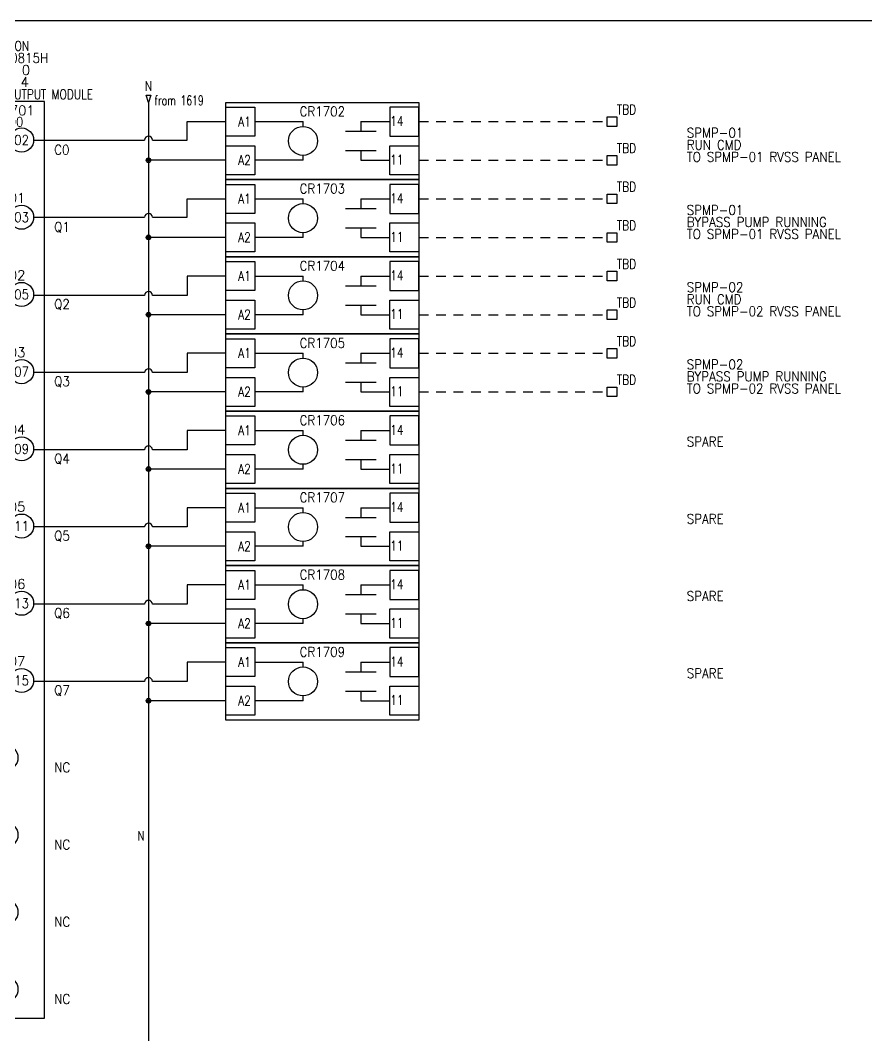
# Model space of a CAD drawing. Header units: inches. Extents: x 0 to 33.9, y 0 to 22.6.
# Drawn here: x 6.34 to 17.3, y 9.41 to 22.56 of the extents above; entities that cross this region are included whole.
import ezdxf
from ezdxf.enums import TextEntityAlignment as Align

# ---------------------------------------------------------------- set-up
doc = ezdxf.new("R2010")
doc.units = ezdxf.units.IN
doc.header["$MEASUREMENT"] = 0
doc.linetypes.add('HIDDEN2', pattern=[0.1875, 0.125, -0.0625])
for name, color, linetype in [('DESC', 150, 'Continuous'), ('MISC', 7, 'Continuous'), ('SYMS', 7, 'Continuous'), ('TAGS', 150, 'Continuous'), ('TERMS', 123, 'Continuous'), ('WIRENO', 72, 'Continuous'), ('WIREREF_DEST', 52, 'Continuous'), ('WIRES', 7, 'Continuous'), ('XREF', 7, 'Continuous')]:
    doc.layers.add(name, color=color, linetype=linetype)
doc.layers.add('VIEWPORTS', color=10, linetype='Continuous', plot=False)
doc.styles.add('WD', font='romans.shx')

# ---------------------------------------------------------------- blocks, each defined once
blk = doc.blocks.new('PLCIO_51D0')
at = {"layer": 'SYMS'}
for p, q in [((0.5, 0.5), (-0.5, 0.5)), ((-0.5, 0.5), (-0.5, -11.375)), ((0.5, -11.375), (0.5, 0.5)), ((-0.5, -11.375), (0.5, -11.375))]:
    blk.add_line(p, q, dxfattribs=at)
for centre in [(-0.203, 0), (0.203, 0), (-0.203, -1), (0.203, -1), (-0.203, -2), (0.203, -2), (-0.203, -3), (0.203, -3), (-0.203, -4), (0.203, -4), (-0.203, -5), (0.203, -5), (-0.203, -6), (0.203, -6), (-0.203, -7), (0.203, -7), (0, -8), (0, -9), (0, -10), (0, -11)]:
    blk.add_circle(centre, 0.156, dxfattribs=at)
at = {"layer": 'SYMS', "style": 'WD'}
for tag, width, p in [('INST', 0.8, (0, 1.482)), ('LOC', 0.8, (0, 1.312)), ('MFG', 0.8, (0, 1.156)), ('CAT', 0.9, (0, 1)), ('DESC', 0.8, (0, 0.53)), ('TAGA01', 0.9, (0, 0.174))]:
    blk.add_attdef(tag, text='', height=0.125, dxfattribs=dict(at, width=width)).set_placement(p, align=Align.CENTER)
at = {"layer": 'SYMS', "linetype": 'Continuous', "style": 'WD', "flags": 9}
blk.add_attdef('ASSYCODE', text='', height=0.01, dxfattribs=at).set_placement((0.23, 1.071), align=Align.CENTER)
at = {"layer": 'SYMS', "style": 'WD'}
for tag, p in [('LINE1', (0, 0.844)), ('LINE2', (0, 0.688)), ('TAG', (0, 0.322)), ('TAGA02', (0, -0.812)), ('TAGA03', (0, -1.812)), ('TAGA04', (0, -2.812)), ('TAGA05', (0, -3.812)), ('TAGA06', (0, -4.812)), ('TAGA07', (0, -5.812)), ('TAGA08', (0, -6.812)), ('TAGA09', (0, -7.812)), ('TAGA10', (0, -8.812)), ('TAGA11', (0, -9.812)), ('TAGA12', (0, -10.812))]:
    blk.add_attdef(tag, text='', height=0.125, dxfattribs=at).set_placement(p, align=Align.CENTER)
at = {"layer": 'SYMS', "style": 'WD', "width": 0.9}
for tag, p in [('DESCA01', (-0.688, 0.031)), ('DESCB01', (-0.688, -0.125)), ('DESCC01', (-0.688, -0.281)), ('DESCD01', (-0.688, -0.438)), ('DESCE01', (-0.688, -0.594)), ('DESCA02', (-0.688, -0.969)), ('DESCB02', (-0.688, -1.125)), ('DESCC02', (-0.688, -1.281)), ('DESCD02', (-0.688, -1.438)), ('DESCE02', (-0.688, -1.594)), ('DESCA03', (-0.688, -1.969)), ('DESCB03', (-0.688, -2.125)), ('DESCC03', (-0.688, -2.281)), ('DESCD03', (-0.688, -2.438)), ('DESCE03', (-0.688, -2.594)), ('DESCA04', (-0.688, -2.969)), ('DESCB04', (-0.688, -3.125)), ('DESCC04', (-0.688, -3.281)), ('DESCD04', (-0.688, -3.438)), ('DESCE04', (-0.688, -3.594)), ('DESCA05', (-0.688, -3.969)), ('DESCB05', (-0.688, -4.125)), ('DESCC05', (-0.688, -4.281)), ('DESCD05', (-0.688, -4.438)), ('DESCE05', (-0.688, -4.594)), ('DESCA06', (-0.688, -4.969)), ('DESCB06', (-0.688, -5.125)), ('DESCC06', (-0.688, -5.281)), ('DESCD06', (-0.688, -5.438)), ('DESCE06', (-0.688, -5.594)), ('DESCA07', (-0.688, -5.969)), ('DESCB07', (-0.688, -6.125)), ('DESCC07', (-0.688, -6.281)), ('DESCD07', (-0.688, -6.438)), ('DESCE07', (-0.688, -6.594)), ('DESCA08', (-0.688, -6.969)), ('DESCB08', (-0.688, -7.125)), ('DESCC08', (-0.688, -7.281)), ('DESCD08', (-0.688, -7.438)), ('DESCE08', (-0.688, -7.594)), ('DESCA09', (-0.688, -7.969)), ('DESCB09', (-0.688, -8.125)), ('DESCC09', (-0.688, -8.281)), ('DESCD09', (-0.688, -8.438)), ('DESCE09', (-0.688, -8.594)), ('DESCA10', (-0.688, -8.969)), ('DESCB10', (-0.688, -9.125)), ('DESCC10', (-0.688, -9.281)), ('DESCD10', (-0.688, -9.438)), ('DESCE10', (-0.688, -9.594)), ('DESCA11', (-0.688, -9.969)), ('DESCB11', (-0.688, -10.125)), ('DESCC11', (-0.688, -10.281)), ('DESCD11', (-0.688, -10.438)), ('DESCE11', (-0.688, -10.594)), ('DESCA12', (-0.688, -10.969)), ('DESCB12', (-0.688, -11.125)), ('DESCC12', (-0.688, -11.281)), ('DESCD12', (-0.688, -11.438)), ('DESCE12', (-0.688, -11.594))]:
    blk.add_attdef(tag, text='', height=0.125, dxfattribs=at).set_placement(p, align=Align.RIGHT)
for tag, p in [('TERM01L', (-0.203, 0)), ('TERM01R', (0.203, 0)), ('TERM02L', (-0.203, -1)), ('TERM02R', (0.203, -1)), ('TERM03L', (-0.203, -2)), ('TERM03R', (0.203, -2)), ('TERM04L', (-0.203, -3)), ('TERM04R', (0.203, -3)), ('TERM05L', (-0.203, -4)), ('TERM05R', (0.203, -4)), ('TERM06L', (-0.203, -5)), ('TERM06R', (0.203, -5)), ('TERM07L', (-0.203, -6)), ('TERM07R', (0.203, -6)), ('TERM08L', (-0.203, -7)), ('TERM08R', (0.203, -7)), ('TERM09', (0, -8)), ('TERM10', (0, -9)), ('TERM11', (0, -10)), ('TERM12', (0, -11))]:
    blk.add_attdef(tag, text='', height=0.125, dxfattribs=at).set_placement(p, align=Align.MIDDLE_CENTER)
at = {"layer": 'SYMS', "style": 'WD', "flags": 1}
for tag, p, height in [('X4TERM01L', (-0.359, 0), 0.0125), ('X1TERM01R', (0.359, 0), 0.0125), ('X4TERM02L', (-0.359, -1), 0.0125), ('X1TERM02R', (0.359, -1), 0.0125), ('X4TERM03L', (-0.359, -2), 0.0125), ('X1TERM03R', (0.359, -2), 0.0125), ('X4TERM04L', (-0.359, -3), 0.0125), ('X1TERM04R', (0.359, -3), 0.0125), ('X4TERM05L', (-0.359, -4), 0.0125), ('X1TERM05R', (0.359, -4), 0.0125), ('X4TERM06L', (-0.359, -5), 0.0125), ('X1TERM06R', (0.359, -5), 0.0125), ('X4TERM07L', (-0.359, -6), 0.0125), ('X1TERM07R', (0.359, -6), 0.0125), ('X4TERM08L', (-0.359, -7), 0.0125), ('X1TERM08R', (0.359, -7), 0.0125), ('X1TERM09', (0.156, -8), 0.01), ('X1TERM10', (0.156, -9), 0.01), ('X1TERM11', (0.156, -10), 0.01), ('X1TERM12', (0.156, -11), 0.01)]:
    blk.add_attdef(tag, p, '', height=height, dxfattribs=at)
at = {"layer": 'SYMS', "style": 'WD', "width": 0.9}
for tag, p in [('TERMDESC01L', (-0.625, -0.062)), ('TERMDESC02L', (-0.625, -1.062)), ('TERMDESC03L', (-0.625, -2.062)), ('TERMDESC04L', (-0.625, -3.062)), ('TERMDESC05L', (-0.625, -4.062)), ('TERMDESC06L', (-0.625, -5.062)), ('TERMDESC07L', (-0.625, -6.062)), ('TERMDESC08L', (-0.625, -7.062))]:
    blk.add_attdef(tag, text='', height=0.125, dxfattribs=at).set_placement(p, align=Align.TOP_RIGHT)
for tag, p in [('TERMDESC01R', (0.625, -0.062)), ('TERMDESC02R', (0.625, -1.062)), ('TERMDESC03R', (0.625, -2.062)), ('TERMDESC04R', (0.625, -3.062)), ('TERMDESC05R', (0.625, -4.062)), ('TERMDESC06R', (0.625, -5.062)), ('TERMDESC07R', (0.625, -6.062)), ('TERMDESC08R', (0.625, -7.062)), ('TERMDESC09', (0.626, -8.062)), ('TERMDESC10', (0.626, -9.062)), ('TERMDESC11', (0.626, -10.062)), ('TERMDESC12', (0.626, -11.062))]:
    blk.add_attdef(tag, text='', height=0.125, dxfattribs=at).set_placement(p, align=Align.TOP_LEFT)
blk = doc.blocks.new('HA1D2')
blk.add_lwpolyline([(0, 0.094), (0.031, 0.094), (0, 0), (-0.031, 0.094), (0, 0.094)])
at = {"style": 'WD', "width": 0.8, "flags": 8}
blk.add_attdef('WIRENO', text='', height=0.125, dxfattribs=at).set_placement((0, 0.15), align=Align.CENTER)
at = {"style": 'WD', "flags": 1}
for tag, p in [('X8TERM01', (0, 0)), ('SIGCODE', (0.026, 0.066))]:
    blk.add_attdef(tag, p, '', height=0.01, dxfattribs=at)
at = {"style": 'WD', "width": 0.7}
for tag, p in [('XREF', (0.077, -0.037)), ('DESC1', (0.077, -0.206))]:
    blk.add_attdef(tag, p, '', height=0.125, dxfattribs=at)
blk = doc.blocks.new('WD_WNV')
at = {"linetype": 'Continuous', "style": 'WD', "width": 0.8}
blk.add_attdef('WIRENO', text='', height=0.125, dxfattribs=at).set_placement((-0.05, 0), align=Align.MIDDLE_RIGHT)
at = {"style": 'WD', "flags": 1}
for tag, p in [('W01USER', (-0.062, 0.094)), ('W02USER', (-0.062, 0.086)), ('W03USER', (-0.062, 0.078)), ('W04USER', (-0.062, 0.07)), ('W05USER', (-0.062, 0.062)), ('W06USER', (-0.062, 0.055)), ('W07USER', (-0.062, 0.047)), ('W08USER', (-0.062, 0.039)), ('W09USER', (-0.062, 0.031)), ('W10USER', (-0.062, 0.023))]:
    blk.add_attdef(tag, text='', height=0.005, dxfattribs=at).set_placement(p, align=Align.CENTER)
blk = doc.blocks.new('HT1001')
for p, q in [((-0.062, 0.062), (0.062, 0.062)), ((-0.062, -0.062), (-0.062, 0.062)), ((0.062, 0.062), (0.062, -0.062)), ((0.062, -0.062), (-0.062, -0.062))]:
    blk.add_line(p, q)
at = {"style": 'WD'}
for tag, p, width in [('INST', (0.062, 0.42), 0.7), ('LOC', (0.062, 0.25), 0.7), ('DESC1', (0.05, -0.385), 0.8)]:
    blk.add_attdef(tag, p, '', height=0.125, dxfattribs=dict(at, width=width))
at = {"linetype": 'Continuous', "style": 'WD'}
for tag, p, height, width, flags in [('TERM01', (0.062, 0.094), 0.125, 0.8, 8), ('TAGSTRIP', (0.05, -0.229), 0.125, 0.9, 8), ('CAT', (0.213, -0.406), 0.109, 0.8, 1), ('DESC2', (0.05, -0.541), 0.125, 0.8, 8), ('DESC3', (0.05, -0.698), 0.125, 0.8, 8)]:
    blk.add_attdef(tag, p, '', height=height, dxfattribs=dict(at, width=width, flags=flags))
at = {"style": 'WD', "flags": 1}
for tag, p, height in [('X4TERM01', (-0.062, 0), 0.0125), ('X4TERMDESC01', (-0.055, -0.023), 0.025), ('X2TERMDESC01', (-0.006, 0.029), 0.025), ('STRIPSEQ', (0, 0), 0.00125), ('X2TERM01', (0, 0.062), 0.0125), ('X2PIN01', (0.033, 0.084), 0.0125), ('X1TERMDESC01', (0.039, 0.007), 0.025), ('X1TERM01', (0.062, 0), 0.0125), ('X1PIN01', (0.087, 0.016), 0.0125), ('X4PIN01', (-0.114, -0.038), 0.0125), ('LINKTERM', (0, -0.002), 0.00125), ('X8TERM01', (0, -0.062), 0.0125), ('X8TERMDESC01', (0, -0.054), 0.025), ('X8PIN01', (0.026, -0.096), 0.0125)]:
    blk.add_attdef(tag, p, '', height=height, dxfattribs=at)
at = {"linetype": 'Continuous', "style": 'WD', "width": 0.8, "flags": 1}
blk.add_attdef('MFG', text='', height=0.109, dxfattribs=at).set_placement((0.088, -0.406), align=Align.RIGHT)
at = {"style": 'WD', "width": 0.7, "flags": 1}
blk.add_attdef('ASSYCODE', (0.062, -0.281), '', height=0.01, dxfattribs=at)
blk = doc.blocks.new('HCR1_OR_NO')
for p, q in [((0.375, 1), (1, 1)), ((1, 0.938), (1, 1)), ((1.75, 1), (2.125, 1)), ((1.75, 1), (1.75, 0.875)), ((1.551, 0.875), (1.949, 0.875)), ((1, 0.5), (1, 0.562)), ((1.551, 0.625), (1.949, 0.625)), ((1.75, 0.625), (1.75, 0.5)), ((1, 0.5), (0.375, 0.5)), ((1.75, 0.5), (2.125, 0.5))]:
    blk.add_line(p, q)
for points in [[(0, 1.25), (2.5, 1.25), (2.5, 0.25), (0, 0.25)], [(0, 1.188), (0.375, 1.188), (0.375, 0.812), (0, 0.812)], [(2.5, 1.188), (2.125, 1.188), (2.125, 0.812), (2.5, 0.812)], [(0, 0.688), (0.375, 0.688), (0.375, 0.312), (0, 0.312)], [(2.5, 0.312), (2.125, 0.312), (2.125, 0.688), (2.5, 0.688)]]:
    blk.add_lwpolyline(points, close=True)
blk.add_circle((1, 0.75), 0.188)
at = {"style": 'WD'}
for tag, width, p in [('TAG1', 0.9, (1.25, 1.07)), ('INST', 0.7, (1.256, 0.028)), ('LOC', 0.7, (1.256, -0.141))]:
    blk.add_attdef(tag, text='', height=0.125, dxfattribs=dict(at, width=width)).set_placement(p, align=Align.CENTER)
at = {"style": 'WD', "width": 0.8}
for tag, p in [('TERM01', (0.323, 1.064)), ('TERM02', (0.323, 0.564))]:
    blk.add_attdef(tag, text='', height=0.125, dxfattribs=at).set_placement(p, align=Align.TOP_RIGHT)
for tag, p in [('TERM03', (2.128, 1.07)), ('TERM04', (2.128, 0.57))]:
    blk.add_attdef(tag, text='', height=0.125, dxfattribs=at).set_placement(p, align=Align.TOP_LEFT)
at = {"style": 'WD', "flags": 1}
for tag, p in [('X4TERM01', (0, 1)), ('X1TERM03', (2.5, 1)), ('X4TERM02', (0, 0.5)), ('X1TERM04', (2.5, 0.5))]:
    blk.add_attdef(tag, p, '', height=0.005, dxfattribs=at)
at = {"style": 'WD'}
for tag, p, width in [('DESC1', (5.126, 0.826), 0.9), ('DESC2', (5.126, 0.669), 0.9), ('DESC3', (5.126, 0.513), 0.9), ('XREFNO', (2.609, -0.143), 0.8), ('XREFNC', (2.609, -0.299), 0.8)]:
    blk.add_attdef(tag, p, '', height=0.125, dxfattribs=dict(at, width=width))
at = {"style": 'WD', "flags": 9}
for tag, p in [('FAMILY', (1.245, 0.67)), ('ASSYCODE', (1.25, 0.625))]:
    blk.add_attdef(tag, text='', height=0.01, dxfattribs=at).set_placement(p, align=Align.CENTER)
at = {"style": 'WD', "flags": 1}
for tag, p in [('CAT', (1.25, 0.659)), ('MFG', (1.25, 0.64))]:
    blk.add_attdef(tag, text='', height=0.01, dxfattribs=at).set_placement(p, align=Align.MIDDLE)
at = {"style": 'WD', "width": 0.8, "flags": 8}
for tag, p in [('NO', (2.376, -0.143)), ('NC', (2.376, -0.299))]:
    blk.add_attdef(tag, p, '', height=0.125, dxfattribs=at)
blk = doc.blocks.new('WDDOT')
for radius in [0.03, 0.0187, 0.00929]:
    blk.add_circle((0, 0), radius)

msp = doc.modelspace()

# ---------------------------------------------------------------- linework, layer by layer
at = {"layer": 'VIEWPORTS'}
msp.add_lwpolyline([(0.025, 22.562), (33.888, 22.562), (33.888, 0.025), (0.025, 0.025)], close=True, dxfattribs=at)
at = {"layer": 'WIRES'}
for p, q in [((8, 21.5), (8, 2.5)), ((8.5, 21.012), (8.5, 21.25)), ((8.5, 21.25), (9, 21.25)), ((6.513, 21.012), (7.95, 21.012)), ((8.05, 21.012), (8.5, 21.012)), ((9, 20.75), (8, 20.75)), ((8.5, 20.012), (8.5, 20.25)), ((8.5, 20.25), (9, 20.25)), ((6.513, 20.012), (7.95, 20.012)), ((8.05, 20.012), (8.5, 20.012)), ((9, 19.75), (8, 19.75)), ((9, 19.25), (8.5, 19.25)), ((8.5, 19.25), (8.5, 19)), ((7.95, 19), (6.513, 19)), ((8.5, 19), (8.05, 19)), ((9, 18.75), (8, 18.75)), ((9, 18.25), (8.5, 18.25)), ((8.5, 18.25), (8.5, 18)), ((7.95, 18), (6.513, 18)), ((8.5, 18), (8.05, 18)), ((9, 17.75), (8, 17.75)), ((9, 17.25), (8.5, 17.25)), ((8.5, 17.25), (8.5, 17)), ((7.95, 17), (6.513, 17)), ((8.5, 17), (8.05, 17)), ((9, 16.75), (8, 16.75)), ((9, 16.25), (8.5, 16.25)), ((8.5, 16.25), (8.5, 16)), ((7.95, 16), (6.513, 16)), ((8.5, 16), (8.05, 16)), ((9, 15.75), (8, 15.75)), ((9, 15.25), (8.5, 15.25)), ((8.5, 15.25), (8.5, 15)), ((7.95, 15), (6.513, 15)), ((8.5, 15), (8.05, 15)), ((9, 14.75), (8, 14.75)), ((9, 14.25), (8.5, 14.25)), ((8.5, 14.25), (8.5, 14)), ((7.95, 14), (6.513, 14)), ((8.5, 14), (8.05, 14)), ((9, 13.75), (8, 13.75))]:
    msp.add_line(p, q, dxfattribs=at)
at = {"layer": 'WIRES', "linetype": 'HIDDEN2'}
for p, q in [((11.5, 21.25), (13.938, 21.25)), ((11.5, 20.75), (13.938, 20.75)), ((11.5, 20.25), (13.938, 20.25)), ((11.5, 19.75), (13.938, 19.75)), ((11.5, 19.25), (13.938, 19.25)), ((11.5, 18.75), (13.938, 18.75)), ((11.5, 18.25), (13.938, 18.25)), ((11.5, 17.75), (13.938, 17.75))]:
    msp.add_line(p, q, dxfattribs=at)
at = {"layer": 'WIRES'}
for centre in [(8, 21.012), (8, 20.012), (8, 19), (8, 18), (8, 17), (8, 16), (8, 15), (8, 14)]:
    msp.add_arc(centre, 0.05, 0, 180, dxfattribs=at)

# ---------------------------------------------------------------- block references
at = {"layer": 'SYMS'}
ref = msp.add_blockref('PLCIO_51D0', (6.154, 21.012), dxfattribs=at)
ref.add_attrib('TERM01L', '01', dxfattribs={"layer": 'TERMS', "height": 0.125, "style": 'WD', "width": 0.9}).set_placement((5.951, 21.012), align=Align.MIDDLE_CENTER)
ref.add_attrib('TERM01R', '02', dxfattribs={"layer": 'TERMS', "height": 0.125, "style": 'WD', "width": 0.9}).set_placement((6.357, 21.012), align=Align.MIDDLE_CENTER)
ref.add_attrib('TAGA01', 'O:/00', dxfattribs={"layer": 'TAGS', "height": 0.125, "style": 'WD', "width": 0.9}).set_placement((6.154, 21.185), align=Align.CENTER)
ref.add_attrib('DESCA01', 'SPMP-01', (14.967, 21.043), dxfattribs={"layer": 'DESC', "height": 0.125, "style": 'WD', "width": 0.9})
ref.add_attrib('DESCB01', 'RUN CMD', (14.967, 20.887), dxfattribs={"layer": 'DESC', "height": 0.125, "style": 'WD', "width": 0.9})
ref.add_attrib('TERMDESC01L', 'Q0', dxfattribs={"layer": 'TERMS', "height": 0.125, "style": 'WD', "width": 0.9}).set_placement((5.529, 20.949), align=Align.TOP_RIGHT)
ref.add_attrib('TERMDESC01R', 'C0', dxfattribs={"layer": 'TERMS', "height": 0.125, "style": 'WD', "width": 0.9}).set_placement((6.779, 20.949), align=Align.TOP_LEFT)
ref.add_attrib('MFG', 'MODICON', dxfattribs={"layer": 'MISC', "height": 0.125, "style": 'WD', "width": 0.8}).set_placement((6.154, 22.168), align=Align.CENTER)
ref.add_attrib('LINE2', 'SLOT 4', dxfattribs={"layer": 'MISC', "height": 0.125, "style": 'WD'}).set_placement((6.154, 21.699), align=Align.CENTER)
ref.add_attrib('DESC', '8-CH DISCRETE OUTPUT MODULE', dxfattribs={"layer": 'DESC', "height": 0.125, "style": 'WD', "width": 0.8}).set_placement((6.154, 21.541), align=Align.CENTER)
ref.add_attrib('LINE1', 'RACK 0', dxfattribs={"layer": 'MISC', "height": 0.125, "style": 'WD'}).set_placement((6.154, 21.856), align=Align.CENTER)
ref.add_attrib('TAG', 'PLC1701', dxfattribs={"layer": 'TAGS', "height": 0.125, "style": 'WD'}).set_placement((6.154, 21.333), align=Align.CENTER)
ref.add_attrib('CAT', 'BMXDRA0815H', dxfattribs={"layer": 'MISC', "height": 0.125, "style": 'WD', "width": 0.9}).set_placement((6.154, 22.012), align=Align.CENTER)
ref.add_attrib('DESCC01', 'TO SPMP-01 RVSS PANEL', (14.967, 20.731), dxfattribs={"layer": 'DESC', "height": 0.125, "style": 'WD', "width": 0.9})
ref.add_attrib('TERM02L', '04', dxfattribs={"layer": 'TERMS', "height": 0.125, "style": 'WD', "width": 0.9}).set_placement((5.951, 20.012), align=Align.MIDDLE_CENTER)
ref.add_attrib('TERM02R', '03', dxfattribs={"layer": 'TERMS', "height": 0.125, "style": 'WD', "width": 0.9}).set_placement((6.357, 20.012), align=Align.MIDDLE_CENTER)
ref.add_attrib('TAGA02', 'O:/01', dxfattribs={"layer": 'TAGS', "height": 0.125, "style": 'WD'}).set_placement((6.154, 20.199), align=Align.CENTER)
ref.add_attrib('DESCA02', 'SPMP-01', (14.967, 20.043), dxfattribs={"layer": 'DESC', "height": 0.125, "style": 'WD', "width": 0.9})
ref.add_attrib('DESCB02', 'BYPASS PUMP RUNNING', (14.967, 19.887), dxfattribs={"layer": 'DESC', "height": 0.125, "style": 'WD', "width": 0.9})
ref.add_attrib('DESCC02', 'TO SPMP-01 RVSS PANEL', (14.967, 19.731), dxfattribs={"layer": 'DESC', "height": 0.125, "style": 'WD', "width": 0.9})
ref.add_attrib('TERMDESC02L', 'C1', dxfattribs={"layer": 'TERMS', "height": 0.125, "style": 'WD', "width": 0.9}).set_placement((5.529, 19.949), align=Align.TOP_RIGHT)
ref.add_attrib('TERMDESC02R', 'Q1', dxfattribs={"layer": 'TERMS', "height": 0.125, "style": 'WD', "width": 0.9}).set_placement((6.779, 19.949), align=Align.TOP_LEFT)
ref.add_attrib('TERM03L', '06', dxfattribs={"layer": 'TERMS', "height": 0.125, "style": 'WD', "width": 0.9}).set_placement((5.951, 19.012), align=Align.MIDDLE_CENTER)
ref.add_attrib('TERM03R', '05', dxfattribs={"layer": 'TERMS', "height": 0.125, "style": 'WD', "width": 0.9}).set_placement((6.357, 19.012), align=Align.MIDDLE_CENTER)
ref.add_attrib('TAGA03', 'O:/02', dxfattribs={"layer": 'TAGS', "height": 0.125, "style": 'WD'}).set_placement((6.154, 19.199), align=Align.CENTER)
ref.add_attrib('DESCA03', 'SPMP-02', (14.967, 19.043), dxfattribs={"layer": 'DESC', "height": 0.125, "style": 'WD', "width": 0.9})
ref.add_attrib('DESCB03', 'RUN CMD', (14.967, 18.887), dxfattribs={"layer": 'DESC', "height": 0.125, "style": 'WD', "width": 0.9})
ref.add_attrib('DESCC03', 'TO SPMP-02 RVSS PANEL', (14.967, 18.731), dxfattribs={"layer": 'DESC', "height": 0.125, "style": 'WD', "width": 0.9})
ref.add_attrib('TERMDESC03L', 'C2', dxfattribs={"layer": 'TERMS', "height": 0.125, "style": 'WD', "width": 0.9}).set_placement((5.529, 18.949), align=Align.TOP_RIGHT)
ref.add_attrib('TERMDESC03R', 'Q2', dxfattribs={"layer": 'TERMS', "height": 0.125, "style": 'WD', "width": 0.9}).set_placement((6.779, 18.949), align=Align.TOP_LEFT)
ref.add_attrib('TERM04L', '08', dxfattribs={"layer": 'TERMS', "height": 0.125, "style": 'WD', "width": 0.9}).set_placement((5.951, 18.012), align=Align.MIDDLE_CENTER)
ref.add_attrib('TERM04R', '07', dxfattribs={"layer": 'TERMS', "height": 0.125, "style": 'WD', "width": 0.9}).set_placement((6.357, 18.012), align=Align.MIDDLE_CENTER)
ref.add_attrib('TAGA04', 'O:/03', dxfattribs={"layer": 'TAGS', "height": 0.125, "style": 'WD'}).set_placement((6.154, 18.199), align=Align.CENTER)
ref.add_attrib('DESCA04', 'SPMP-02', (14.967, 18.043), dxfattribs={"layer": 'DESC', "height": 0.125, "style": 'WD', "width": 0.9})
ref.add_attrib('DESCB04', 'BYPASS PUMP RUNNING', (14.967, 17.887), dxfattribs={"layer": 'DESC', "height": 0.125, "style": 'WD', "width": 0.9})
ref.add_attrib('DESCC04', 'TO SPMP-02 RVSS PANEL', (14.967, 17.731), dxfattribs={"layer": 'DESC', "height": 0.125, "style": 'WD', "width": 0.9})
ref.add_attrib('TERMDESC04L', 'C3', dxfattribs={"layer": 'TERMS', "height": 0.125, "style": 'WD', "width": 0.9}).set_placement((5.529, 17.949), align=Align.TOP_RIGHT)
ref.add_attrib('TERMDESC04R', 'Q3', dxfattribs={"layer": 'TERMS', "height": 0.125, "style": 'WD', "width": 0.9}).set_placement((6.779, 17.949), align=Align.TOP_LEFT)
ref.add_attrib('TERM05L', '10', dxfattribs={"layer": 'TERMS', "height": 0.125, "style": 'WD', "width": 0.9}).set_placement((5.951, 17.012), align=Align.MIDDLE_CENTER)
ref.add_attrib('TERM05R', '09', dxfattribs={"layer": 'TERMS', "height": 0.125, "style": 'WD', "width": 0.9}).set_placement((6.357, 17.012), align=Align.MIDDLE_CENTER)
ref.add_attrib('TAGA05', 'O:/04', dxfattribs={"layer": 'TAGS', "height": 0.125, "style": 'WD'}).set_placement((6.154, 17.199), align=Align.CENTER)
ref.add_attrib('DESCA05', 'SPARE', (14.967, 17.043), dxfattribs={"layer": 'DESC', "height": 0.125, "style": 'WD', "width": 0.9})
ref.add_attrib('TERMDESC05L', 'C4', dxfattribs={"layer": 'TERMS', "height": 0.125, "style": 'WD', "width": 0.9}).set_placement((5.529, 16.949), align=Align.TOP_RIGHT)
ref.add_attrib('TERMDESC05R', 'Q4', dxfattribs={"layer": 'TERMS', "height": 0.125, "style": 'WD', "width": 0.9}).set_placement((6.779, 16.949), align=Align.TOP_LEFT)
ref.add_attrib('TERM06L', '12', dxfattribs={"layer": 'TERMS', "height": 0.125, "style": 'WD', "width": 0.9}).set_placement((5.951, 16.012), align=Align.MIDDLE_CENTER)
ref.add_attrib('TERM06R', '11', dxfattribs={"layer": 'TERMS', "height": 0.125, "style": 'WD', "width": 0.9}).set_placement((6.357, 16.012), align=Align.MIDDLE_CENTER)
ref.add_attrib('TAGA06', 'O:/05', dxfattribs={"layer": 'TAGS', "height": 0.125, "style": 'WD'}).set_placement((6.154, 16.199), align=Align.CENTER)
ref.add_attrib('DESCA06', 'SPARE', (14.967, 16.043), dxfattribs={"layer": 'DESC', "height": 0.125, "style": 'WD', "width": 0.9})
ref.add_attrib('TERMDESC06L', 'C5', dxfattribs={"layer": 'TERMS', "height": 0.125, "style": 'WD', "width": 0.9}).set_placement((5.529, 15.949), align=Align.TOP_RIGHT)
ref.add_attrib('TERMDESC06R', 'Q5', dxfattribs={"layer": 'TERMS', "height": 0.125, "style": 'WD', "width": 0.9}).set_placement((6.779, 15.949), align=Align.TOP_LEFT)
ref.add_attrib('TERM07L', '14', dxfattribs={"layer": 'TERMS', "height": 0.125, "style": 'WD', "width": 0.9}).set_placement((5.951, 15.012), align=Align.MIDDLE_CENTER)
ref.add_attrib('TERM07R', '13', dxfattribs={"layer": 'TERMS', "height": 0.125, "style": 'WD', "width": 0.9}).set_placement((6.357, 15.012), align=Align.MIDDLE_CENTER)
ref.add_attrib('TAGA07', 'O:/06', dxfattribs={"layer": 'TAGS', "height": 0.125, "style": 'WD'}).set_placement((6.154, 15.199), align=Align.CENTER)
ref.add_attrib('DESCA07', 'SPARE', (14.967, 15.043), dxfattribs={"layer": 'DESC', "height": 0.125, "style": 'WD', "width": 0.9})
ref.add_attrib('TERMDESC07L', 'C6', dxfattribs={"layer": 'TERMS', "height": 0.125, "style": 'WD', "width": 0.9}).set_placement((5.529, 14.949), align=Align.TOP_RIGHT)
ref.add_attrib('TERMDESC07R', 'Q6', dxfattribs={"layer": 'TERMS', "height": 0.125, "style": 'WD', "width": 0.9}).set_placement((6.779, 14.949), align=Align.TOP_LEFT)
ref.add_attrib('TERM08L', '16', dxfattribs={"layer": 'TERMS', "height": 0.125, "style": 'WD', "width": 0.9}).set_placement((5.951, 14.012), align=Align.MIDDLE_CENTER)
ref.add_attrib('TERM08R', '15', dxfattribs={"layer": 'TERMS', "height": 0.125, "style": 'WD', "width": 0.9}).set_placement((6.357, 14.012), align=Align.MIDDLE_CENTER)
ref.add_attrib('TAGA08', 'O:/07', dxfattribs={"layer": 'TAGS', "height": 0.125, "style": 'WD'}).set_placement((6.154, 14.199), align=Align.CENTER)
ref.add_attrib('DESCA08', 'SPARE', (14.967, 14.043), dxfattribs={"layer": 'DESC', "height": 0.125, "style": 'WD', "width": 0.9})
ref.add_attrib('TERMDESC08L', 'C7', dxfattribs={"layer": 'TERMS', "height": 0.125, "style": 'WD', "width": 0.9}).set_placement((5.529, 13.949), align=Align.TOP_RIGHT)
ref.add_attrib('TERMDESC08R', 'Q7', dxfattribs={"layer": 'TERMS', "height": 0.125, "style": 'WD', "width": 0.9}).set_placement((6.779, 13.949), align=Align.TOP_LEFT)
ref.add_attrib('TERM09', '17', dxfattribs={"layer": 'TERMS', "height": 0.125, "style": 'WD', "width": 0.9}).set_placement((6.154, 13.012), align=Align.MIDDLE_CENTER)
ref.add_attrib('TERMDESC09', 'NC', dxfattribs={"layer": 'TERMS', "height": 0.125, "style": 'WD', "width": 0.9}).set_placement((6.78, 12.949), align=Align.TOP_LEFT)
ref.add_attrib('TERM10', '18', dxfattribs={"layer": 'TERMS', "height": 0.125, "style": 'WD', "width": 0.9}).set_placement((6.154, 12.012), align=Align.MIDDLE_CENTER)
ref.add_attrib('TERMDESC10', 'NC', dxfattribs={"layer": 'TERMS', "height": 0.125, "style": 'WD', "width": 0.9}).set_placement((6.78, 11.949), align=Align.TOP_LEFT)
ref.add_attrib('TERM11', '19', dxfattribs={"layer": 'TERMS', "height": 0.125, "style": 'WD', "width": 0.9}).set_placement((6.154, 11.012), align=Align.MIDDLE_CENTER)
ref.add_attrib('TERMDESC11', 'NC', dxfattribs={"layer": 'TERMS', "height": 0.125, "style": 'WD', "width": 0.9}).set_placement((6.78, 10.949), align=Align.TOP_LEFT)
ref.add_attrib('TERM12', '20', dxfattribs={"layer": 'TERMS', "height": 0.125, "style": 'WD', "width": 0.9}).set_placement((6.154, 10.012), align=Align.MIDDLE_CENTER)
ref.add_attrib('TERMDESC12', 'NC', dxfattribs={"layer": 'TERMS', "height": 0.125, "style": 'WD', "width": 0.9}).set_placement((6.78, 9.949), align=Align.TOP_LEFT)
ref = msp.add_blockref('HA1D2', (8, 21.5), dxfattribs=at)
ref.add_attrib('WIRENO', 'N', dxfattribs={"layer": 'WIREREF_DEST', "height": 0.125, "style": 'WD', "width": 0.8, "flags": 8}).set_placement((8, 21.65), align=Align.CENTER)
ref.add_attrib('XREF', 'from 1619', (8.077, 21.463), dxfattribs={"layer": 'XREF', "height": 0.125, "style": 'WD', "width": 0.7})
ref = msp.add_blockref('HCR1_OR_NO', (9, 20.25), dxfattribs=at)
ref.add_attrib('TAG1', 'CR1702', dxfattribs={"layer": 'TAGS', "height": 0.125, "style": 'WD', "width": 0.9}).set_placement((10.25, 21.32), align=Align.CENTER)
ref.add_attrib('TERM01', 'A1', dxfattribs={"layer": 'TERMS', "height": 0.125, "style": 'WD', "width": 0.8}).set_placement((9.323, 21.314), align=Align.TOP_RIGHT)
ref.add_attrib('TERM02', 'A2', dxfattribs={"layer": 'TERMS', "height": 0.125, "style": 'WD', "width": 0.8}).set_placement((9.323, 20.814), align=Align.TOP_RIGHT)
ref.add_attrib('TERM03', '14', dxfattribs={"layer": 'TERMS', "height": 0.125, "style": 'WD', "width": 0.8}).set_placement((11.128, 21.32), align=Align.TOP_LEFT)
ref.add_attrib('TERM04', '11', dxfattribs={"layer": 'TERMS', "height": 0.125, "style": 'WD', "width": 0.8}).set_placement((11.128, 20.82), align=Align.TOP_LEFT)
ref = msp.add_blockref('HT1001', (14, 21.25), dxfattribs=at)
ref.add_attrib('TERM01', 'TBD', (14.062, 21.344), dxfattribs={"layer": 'TERMS', "linetype": 'Continuous', "height": 0.125, "style": 'WD', "width": 0.8, "flags": 8})
ref = msp.add_blockref('HT1001', (14, 20.75), dxfattribs=at)
ref.add_attrib('TERM01', 'TBD', (14.062, 20.844), dxfattribs={"layer": 'TERMS', "linetype": 'Continuous', "height": 0.125, "style": 'WD', "width": 0.8, "flags": 8})
for p in [(8, 20.75), (8, 19.75), (8, 18.75), (8, 17.75), (8, 16.75), (8, 15.75), (8, 14.75), (8, 13.75)]:
    msp.add_blockref('WDDOT', p, dxfattribs=at)
ref = msp.add_blockref('HCR1_OR_NO', (9, 19.25), dxfattribs=at)
ref.add_attrib('TAG1', 'CR1703', dxfattribs={"layer": 'TAGS', "height": 0.125, "style": 'WD', "width": 0.9}).set_placement((10.25, 20.32), align=Align.CENTER)
ref.add_attrib('TERM01', 'A1', dxfattribs={"layer": 'TERMS', "height": 0.125, "style": 'WD', "width": 0.8}).set_placement((9.323, 20.314), align=Align.TOP_RIGHT)
ref.add_attrib('TERM02', 'A2', dxfattribs={"layer": 'TERMS', "height": 0.125, "style": 'WD', "width": 0.8}).set_placement((9.323, 19.814), align=Align.TOP_RIGHT)
ref.add_attrib('TERM03', '14', dxfattribs={"layer": 'TERMS', "height": 0.125, "style": 'WD', "width": 0.8}).set_placement((11.128, 20.32), align=Align.TOP_LEFT)
ref.add_attrib('TERM04', '11', dxfattribs={"layer": 'TERMS', "height": 0.125, "style": 'WD', "width": 0.8}).set_placement((11.128, 19.82), align=Align.TOP_LEFT)
ref = msp.add_blockref('HT1001', (14, 20.25), dxfattribs=at)
ref.add_attrib('TERM01', 'TBD', (14.062, 20.344), dxfattribs={"layer": 'TERMS', "linetype": 'Continuous', "height": 0.125, "style": 'WD', "width": 0.8, "flags": 8})
ref = msp.add_blockref('HT1001', (14, 19.75), dxfattribs=at)
ref.add_attrib('TERM01', 'TBD', (14.062, 19.844), dxfattribs={"layer": 'TERMS', "linetype": 'Continuous', "height": 0.125, "style": 'WD', "width": 0.8, "flags": 8})
ref = msp.add_blockref('HCR1_OR_NO', (9, 18.25), dxfattribs=at)
ref.add_attrib('TAG1', 'CR1704', dxfattribs={"layer": 'TAGS', "height": 0.125, "style": 'WD', "width": 0.9}).set_placement((10.25, 19.32), align=Align.CENTER)
ref.add_attrib('TERM01', 'A1', dxfattribs={"layer": 'TERMS', "height": 0.125, "style": 'WD', "width": 0.8}).set_placement((9.323, 19.314), align=Align.TOP_RIGHT)
ref.add_attrib('TERM02', 'A2', dxfattribs={"layer": 'TERMS', "height": 0.125, "style": 'WD', "width": 0.8}).set_placement((9.323, 18.814), align=Align.TOP_RIGHT)
ref.add_attrib('TERM03', '14', dxfattribs={"layer": 'TERMS', "height": 0.125, "style": 'WD', "width": 0.8}).set_placement((11.128, 19.32), align=Align.TOP_LEFT)
ref.add_attrib('TERM04', '11', dxfattribs={"layer": 'TERMS', "height": 0.125, "style": 'WD', "width": 0.8}).set_placement((11.128, 18.82), align=Align.TOP_LEFT)
ref = msp.add_blockref('HT1001', (14, 19.25), dxfattribs=at)
ref.add_attrib('TERM01', 'TBD', (14.062, 19.344), dxfattribs={"layer": 'TERMS', "linetype": 'Continuous', "height": 0.125, "style": 'WD', "width": 0.8, "flags": 8})
ref = msp.add_blockref('HT1001', (14, 18.75), dxfattribs=at)
ref.add_attrib('TERM01', 'TBD', (14.062, 18.844), dxfattribs={"layer": 'TERMS', "linetype": 'Continuous', "height": 0.125, "style": 'WD', "width": 0.8, "flags": 8})
ref = msp.add_blockref('HCR1_OR_NO', (9, 17.25), dxfattribs=at)
ref.add_attrib('TAG1', 'CR1705', dxfattribs={"layer": 'TAGS', "height": 0.125, "style": 'WD', "width": 0.9}).set_placement((10.25, 18.32), align=Align.CENTER)
ref.add_attrib('TERM01', 'A1', dxfattribs={"layer": 'TERMS', "height": 0.125, "style": 'WD', "width": 0.8}).set_placement((9.323, 18.314), align=Align.TOP_RIGHT)
ref.add_attrib('TERM02', 'A2', dxfattribs={"layer": 'TERMS', "height": 0.125, "style": 'WD', "width": 0.8}).set_placement((9.323, 17.814), align=Align.TOP_RIGHT)
ref.add_attrib('TERM03', '14', dxfattribs={"layer": 'TERMS', "height": 0.125, "style": 'WD', "width": 0.8}).set_placement((11.128, 18.32), align=Align.TOP_LEFT)
ref.add_attrib('TERM04', '11', dxfattribs={"layer": 'TERMS', "height": 0.125, "style": 'WD', "width": 0.8}).set_placement((11.128, 17.82), align=Align.TOP_LEFT)
ref = msp.add_blockref('HT1001', (14, 18.25), dxfattribs=at)
ref.add_attrib('TERM01', 'TBD', (14.062, 18.344), dxfattribs={"layer": 'TERMS', "linetype": 'Continuous', "height": 0.125, "style": 'WD', "width": 0.8, "flags": 8})
ref = msp.add_blockref('HT1001', (14, 17.75), dxfattribs=at)
ref.add_attrib('TERM01', 'TBD', (14.062, 17.844), dxfattribs={"layer": 'TERMS', "linetype": 'Continuous', "height": 0.125, "style": 'WD', "width": 0.8, "flags": 8})
ref = msp.add_blockref('HCR1_OR_NO', (9, 16.25), dxfattribs=at)
ref.add_attrib('TAG1', 'CR1706', dxfattribs={"layer": 'TAGS', "height": 0.125, "style": 'WD', "width": 0.9}).set_placement((10.25, 17.32), align=Align.CENTER)
ref.add_attrib('TERM01', 'A1', dxfattribs={"layer": 'TERMS', "height": 0.125, "style": 'WD', "width": 0.8}).set_placement((9.323, 17.314), align=Align.TOP_RIGHT)
ref.add_attrib('TERM02', 'A2', dxfattribs={"layer": 'TERMS', "height": 0.125, "style": 'WD', "width": 0.8}).set_placement((9.323, 16.814), align=Align.TOP_RIGHT)
ref.add_attrib('TERM03', '14', dxfattribs={"layer": 'TERMS', "height": 0.125, "style": 'WD', "width": 0.8}).set_placement((11.128, 17.32), align=Align.TOP_LEFT)
ref.add_attrib('TERM04', '11', dxfattribs={"layer": 'TERMS', "height": 0.125, "style": 'WD', "width": 0.8}).set_placement((11.128, 16.82), align=Align.TOP_LEFT)
ref = msp.add_blockref('HCR1_OR_NO', (9, 15.25), dxfattribs=at)
ref.add_attrib('TAG1', 'CR1707', dxfattribs={"layer": 'TAGS', "height": 0.125, "style": 'WD', "width": 0.9}).set_placement((10.25, 16.32), align=Align.CENTER)
ref.add_attrib('TERM01', 'A1', dxfattribs={"layer": 'TERMS', "height": 0.125, "style": 'WD', "width": 0.8}).set_placement((9.323, 16.314), align=Align.TOP_RIGHT)
ref.add_attrib('TERM02', 'A2', dxfattribs={"layer": 'TERMS', "height": 0.125, "style": 'WD', "width": 0.8}).set_placement((9.323, 15.814), align=Align.TOP_RIGHT)
ref.add_attrib('TERM03', '14', dxfattribs={"layer": 'TERMS', "height": 0.125, "style": 'WD', "width": 0.8}).set_placement((11.128, 16.32), align=Align.TOP_LEFT)
ref.add_attrib('TERM04', '11', dxfattribs={"layer": 'TERMS', "height": 0.125, "style": 'WD', "width": 0.8}).set_placement((11.128, 15.82), align=Align.TOP_LEFT)
ref = msp.add_blockref('HCR1_OR_NO', (9, 14.25), dxfattribs=at)
ref.add_attrib('TAG1', 'CR1708', dxfattribs={"layer": 'TAGS', "height": 0.125, "style": 'WD', "width": 0.9}).set_placement((10.25, 15.32), align=Align.CENTER)
ref.add_attrib('TERM01', 'A1', dxfattribs={"layer": 'TERMS', "height": 0.125, "style": 'WD', "width": 0.8}).set_placement((9.323, 15.314), align=Align.TOP_RIGHT)
ref.add_attrib('TERM02', 'A2', dxfattribs={"layer": 'TERMS', "height": 0.125, "style": 'WD', "width": 0.8}).set_placement((9.323, 14.814), align=Align.TOP_RIGHT)
ref.add_attrib('TERM03', '14', dxfattribs={"layer": 'TERMS', "height": 0.125, "style": 'WD', "width": 0.8}).set_placement((11.128, 15.32), align=Align.TOP_LEFT)
ref.add_attrib('TERM04', '11', dxfattribs={"layer": 'TERMS', "height": 0.125, "style": 'WD', "width": 0.8}).set_placement((11.128, 14.82), align=Align.TOP_LEFT)
ref = msp.add_blockref('HCR1_OR_NO', (9, 13.25), dxfattribs=at)
ref.add_attrib('TAG1', 'CR1709', dxfattribs={"layer": 'TAGS', "height": 0.125, "style": 'WD', "width": 0.9}).set_placement((10.25, 14.32), align=Align.CENTER)
ref.add_attrib('TERM01', 'A1', dxfattribs={"layer": 'TERMS', "height": 0.125, "style": 'WD', "width": 0.8}).set_placement((9.323, 14.314), align=Align.TOP_RIGHT)
ref.add_attrib('TERM02', 'A2', dxfattribs={"layer": 'TERMS', "height": 0.125, "style": 'WD', "width": 0.8}).set_placement((9.323, 13.814), align=Align.TOP_RIGHT)
ref.add_attrib('TERM03', '14', dxfattribs={"layer": 'TERMS', "height": 0.125, "style": 'WD', "width": 0.8}).set_placement((11.128, 14.32), align=Align.TOP_LEFT)
ref.add_attrib('TERM04', '11', dxfattribs={"layer": 'TERMS', "height": 0.125, "style": 'WD', "width": 0.8}).set_placement((11.128, 13.82), align=Align.TOP_LEFT)
at = {"layer": 'WIRENO'}
ref = msp.add_blockref('WD_WNV', (8, 12), dxfattribs=at)
ref.add_attrib('WIRENO', 'N', dxfattribs={"linetype": 'Continuous', "height": 0.125, "style": 'WD', "width": 0.8}).set_placement((7.95, 12), align=Align.MIDDLE_RIGHT)

doc.saveas('drawing.dxf')
